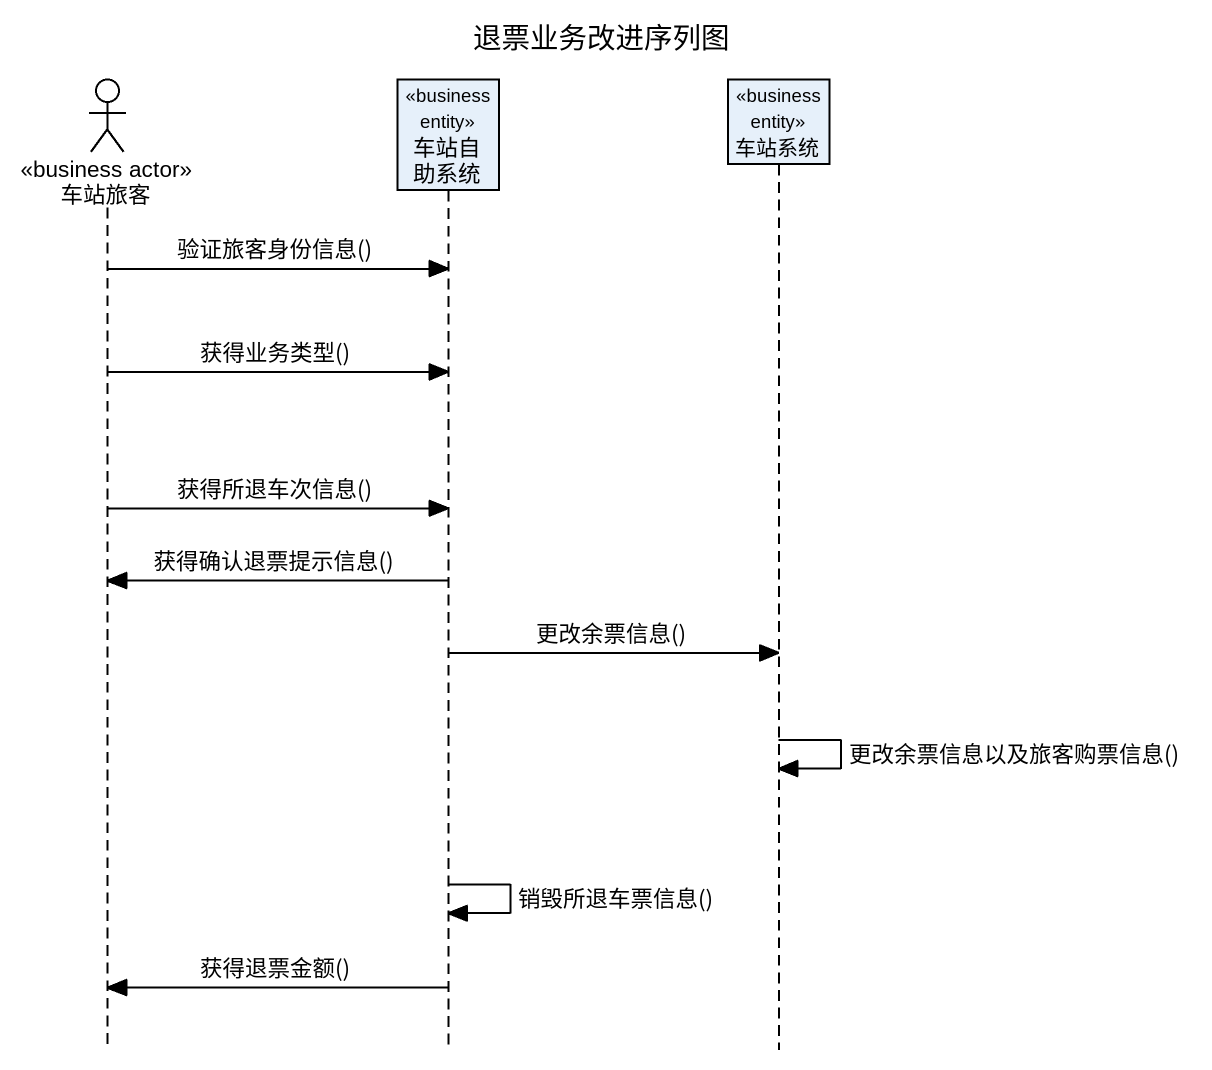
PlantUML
@startuml
title 退票业务改进序列图
hide footbox
actor 车站旅客 <<business actor>>
participant 车站自助系统 <<business entity>>
participant 车站系统 <<business entity>>

车站旅客 -> 车站自助系统 : 验证旅客身份信息()
车站旅客 -> 车站自助系统 : 获得业务类型()
车站旅客 -> 车站自助系统 : 获得所退车次信息()
车站自助系统 -> 车站旅客 : 获得确认退票提示信息()
车站自助系统 -> 车站系统 : 更改余票信息()
车站系统 -> 车站系统 : 更改余票信息以及旅客购票信息()
车站自助系统 -> 车站自助系统 : 销毁所退车票信息()
车站自助系统 -> 车站旅客 : 获得退票金额()
@enduml
